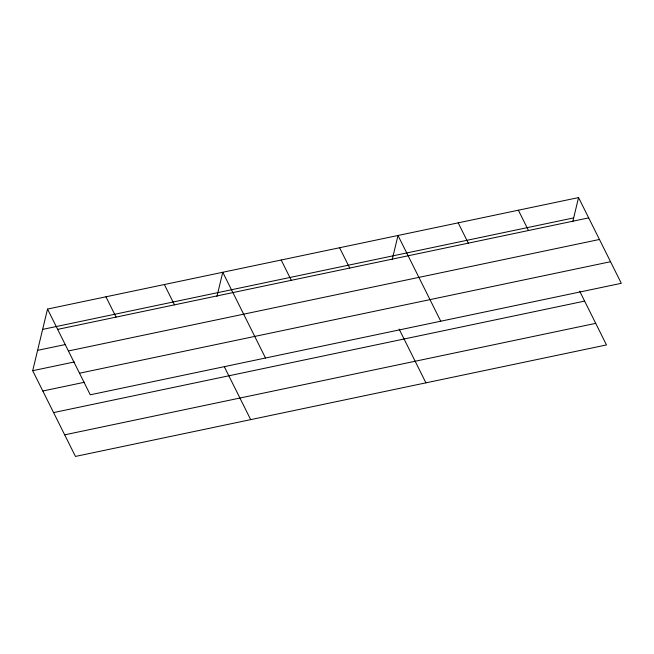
<?xml version="1.0" encoding="UTF-8"?>
<svg xmlns="http://www.w3.org/2000/svg" width="654" height="654" viewBox="0 0 654 654"><rect width="100%" height="100%" fill="white"/><g stroke="black" fill="none" stroke-linecap="round" stroke-linejoin="round"><path stroke-width="0.98" d="M579.689 291.202L606.479 344.936L75.447 456.427L32.7 370.695L47.521 309.064L578.553 197.573L621.3 283.305L90.268 394.803L47.521 309.064M216.956 296.417L222.761 272.277L265.508 358.008M392.196 259.63L398.008 235.481L440.747 321.212M572.749 221.714L578.553 197.573M42.633 329.403L573.664 217.905M57.65 329.379L588.682 217.88M37.589 350.356L65.31 344.535M68.417 350.969L599.448 239.47M32.7 370.695L74.286 361.964M79.51 373.213L610.534 261.714M42.829 391.002L84.407 382.271M53.587 412.592L584.619 301.102M64.681 434.836L595.712 323.346M518.369 210.204L528.497 230.519M458.184 222.842L468.313 243.149M399.136 329.109L425.926 382.843M339.589 247.743L349.718 268.05M281.179 260.006L291.3 280.321M224.347 366.804L250.686 419.639M164.35 284.539L174.479 304.846M105.94 296.802L116.06 317.116"/></g></svg>
